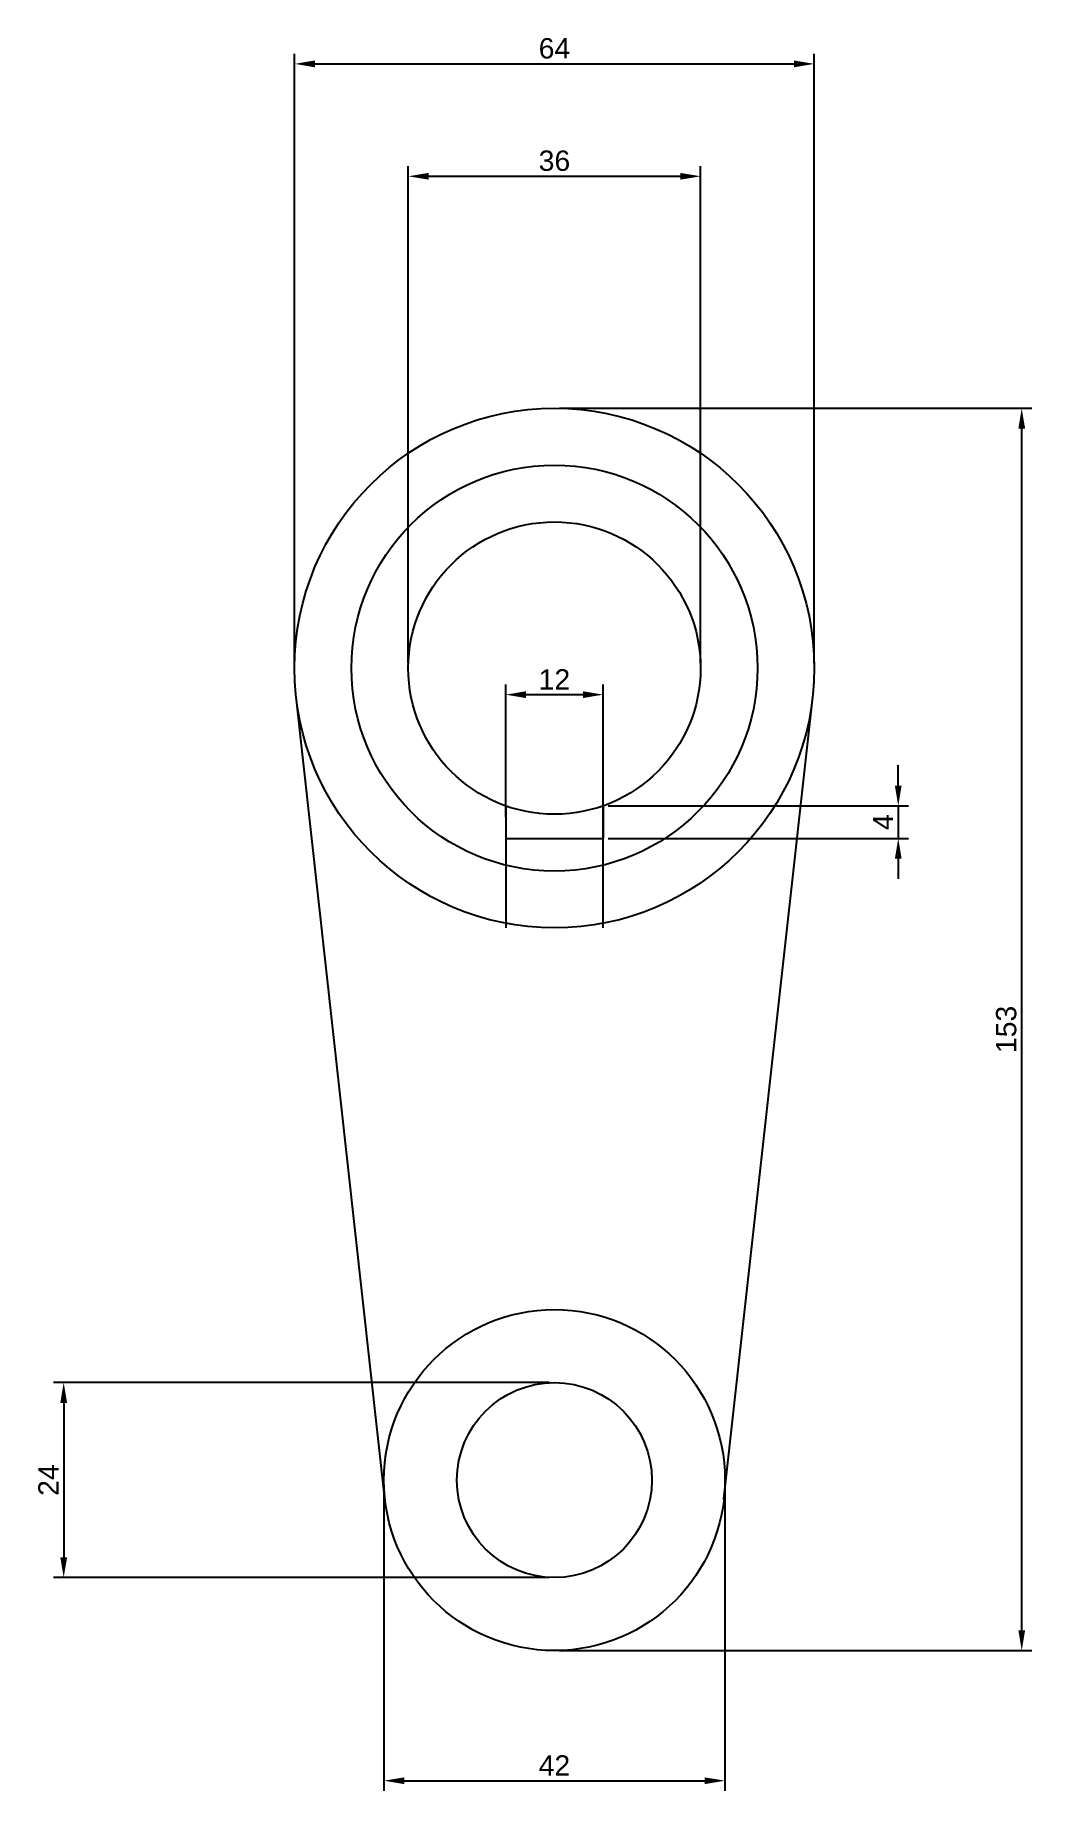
# Model space of a CAD drawing. Header units: millimetres. Extents: x -64 to 59, y -38 to 178.
import ezdxf

# ---------------------------------------------------------------- set-up
doc = ezdxf.new("R2010")
doc.units = ezdxf.units.MM
doc.layers.get('0').update_dxf_attribs({"true_color": 0xc2ced6})
doc.styles.get("Standard").update_dxf_attribs({"font": 'arial.ttf'})
doc.dimstyles.new('ISO-25', dxfattribs={"dimtxt": 2.5, "dimasz": 2.5, "dimexe": 1.25, "dimexo": 0.625, "dimtad": 1, "dimtxsty": 'Standard', "dimcen": 2.5, "dimadec": 0, "dimazin": 0, "dimtfac": 1, "dimtmove": 0, "dimatfit": 3, "dimfxl": 1, "dimarcsym": 0})

# ---------------------------------------------------------------- blocks, each defined once
blk = doc.blocks.new('*D3')
at = {"layer": 'Defpoints', "color": 0, "transparency": 16777216}
for p in [(-12, 0, 24), (-12, 0, 24), (0, 0), (0, 0), (0, -12)]:
    blk.add_point(p, dxfattribs=at)
blk = doc.blocks.new('*D4')
at = {"color": 0, "lineweight": -2, "transparency": 16777216}
for p, q in [((-0.63, 12), (-61.68, 12)), ((-60.43, 9.5), (-60.43, -9.5)), ((-0.63, -12), (-61.68, -12))]:
    blk.add_line(p, q, dxfattribs=at)
at = {"color": 0, "transparency": 16777216}
for points in [[(-60.85, 9.5), (-60.01, 9.5), (-60.43, 12)], [(-60.85, -9.5), (-60.01, -9.5), (-60.43, -12)]]:
    blk.add_solid(points, dxfattribs=at)
at = {"layer": 'Defpoints', "color": 0, "transparency": 16777216}
for p in [(0, 12, 24), (-60.43, -12), (0, -12, 24)]:
    blk.add_point(p, dxfattribs=at)
at = {"color": 0, "transparency": 16777216, "insert": (-62.31, 0), "char_height": 2.5, "attachment_point": 5, "rotation": 90}
blk.add_mtext('24', dxfattribs=at)
blk = doc.blocks.new('*D5')
at = {"color": 0, "lineweight": -2, "transparency": 16777216}
for p, q in [((-21, -0.63), (-21, -38.27)), ((21, -0.63), (21, -38.27)), ((-18.5, -37.02), (18.5, -37.02))]:
    blk.add_line(p, q, dxfattribs=at)
at = {"color": 0, "transparency": 16777216}
for points in [[(-18.5, -36.61), (-18.5, -37.44), (-21, -37.02)], [(18.5, -36.61), (18.5, -37.44), (21, -37.02)]]:
    blk.add_solid(points, dxfattribs=at)
at = {"layer": 'Defpoints', "color": 0, "transparency": 16777216}
for p in [(-21, 0, 24), (21, 0, 24), (21, -37.02)]:
    blk.add_point(p, dxfattribs=at)
at = {"color": 0, "transparency": 16777216, "insert": (0, -35.14), "char_height": 2.5, "attachment_point": 5}
blk.add_mtext('42', dxfattribs=at)
blk = doc.blocks.new('*D6')
at = {"color": 0, "lineweight": -2, "transparency": 16777216}
for p, q in [((0.62, 132), (58.79, 132)), ((57.54, -18.5), (57.54, 129.5)), ((0.62, -21), (58.79, -21))]:
    blk.add_line(p, q, dxfattribs=at)
at = {"color": 0, "transparency": 16777216}
for points in [[(57.13, 129.5), (57.96, 129.5), (57.54, 132)], [(57.13, -18.5), (57.96, -18.5), (57.54, -21)]]:
    blk.add_solid(points, dxfattribs=at)
at = {"layer": 'Defpoints', "color": 0, "transparency": 16777216}
for p in [(0, 132), (57.54, 132), (0, -21)]:
    blk.add_point(p, dxfattribs=at)
at = {"color": 0, "transparency": 16777216, "insert": (55.64, 55.5), "char_height": 2.5, "attachment_point": 5, "rotation": 90}
blk.add_mtext('153', dxfattribs=at)
blk = doc.blocks.new('*D7')
at = {"color": 0, "lineweight": -2, "transparency": 16777216}
for p, q in [((-6, 81.65), (-6, 97.98)), ((6, 81.65), (6, 97.98)), ((-3.5, 96.73), (3.5, 96.73))]:
    blk.add_line(p, q, dxfattribs=at)
at = {"color": 0, "transparency": 16777216}
for points in [[(-3.5, 97.15), (-3.5, 96.31), (-6, 96.73)], [(3.5, 97.15), (3.5, 96.31), (6, 96.73)]]:
    blk.add_solid(points, dxfattribs=at)
at = {"layer": 'Defpoints', "color": 0, "transparency": 16777216}
for p in [(6, 96.73), (-6, 81.03, 36), (6, 81.03, 36)]:
    blk.add_point(p, dxfattribs=at)
at = {"color": 0, "transparency": 16777216, "insert": (0, 98.61), "char_height": 2.5, "attachment_point": 5}
blk.add_mtext('12', dxfattribs=at)
blk = doc.blocks.new('*D8')
at = {"color": 0, "lineweight": -2, "transparency": 16777216}
for p, q in [((42.34, 85.53), (42.34, 88.03)), ((6.63, 83.03), (43.59, 83.03)), ((42.34, 83.03), (42.34, 79.03)), ((6.63, 79.03), (43.59, 79.03)), ((42.34, 76.53), (42.34, 74.03))]:
    blk.add_line(p, q, dxfattribs=at)
at = {"color": 0, "transparency": 16777216}
for points in [[(41.92, 85.53), (42.75, 85.53), (42.34, 83.03)], [(41.92, 76.53), (42.75, 76.53), (42.34, 79.03)]]:
    blk.add_solid(points, dxfattribs=at)
at = {"layer": 'Defpoints', "color": 0, "transparency": 16777216}
for p in [(6, 83.03), (6, 79.03, 36), (42.34, 79.03)]:
    blk.add_point(p, dxfattribs=at)
at = {"color": 0, "transparency": 16777216, "insert": (40.46, 81.03), "char_height": 2.5, "attachment_point": 5, "rotation": 90}
blk.add_mtext('4', dxfattribs=at)
blk = doc.blocks.new('*D9')
at = {"color": 0, "lineweight": -2, "transparency": 16777216}
for p, q in [((-18, 100.62), (-18, 161.82)), ((-15.5, 160.57), (15.5, 160.57)), ((18, 100.62), (18, 161.82))]:
    blk.add_line(p, q, dxfattribs=at)
at = {"color": 0, "transparency": 16777216}
for points in [[(-15.5, 160.98), (-15.5, 160.15), (-18, 160.57)], [(15.5, 160.98), (15.5, 160.15), (18, 160.57)]]:
    blk.add_solid(points, dxfattribs=at)
at = {"layer": 'Defpoints', "color": 0, "transparency": 16777216}
for p in [(18, 160.57), (-18, 100, 36), (18, 100, 36)]:
    blk.add_point(p, dxfattribs=at)
at = {"color": 0, "transparency": 16777216, "insert": (0, 162.47), "char_height": 2.5, "attachment_point": 5}
blk.add_mtext('36', dxfattribs=at)
blk = doc.blocks.new('*D10')
at = {"color": 0, "lineweight": -2, "transparency": 16777216}
for p, q in [((-32, 100.62), (-32, 175.66)), ((32, 100.62), (32, 175.66)), ((-29.5, 174.41), (29.5, 174.41))]:
    blk.add_line(p, q, dxfattribs=at)
at = {"color": 0, "transparency": 16777216}
for points in [[(-29.5, 174.83), (-29.5, 173.99), (-32, 174.41)], [(29.5, 174.83), (29.5, 173.99), (32, 174.41)]]:
    blk.add_solid(points, dxfattribs=at)
at = {"layer": 'Defpoints', "color": 0, "transparency": 16777216}
for p in [(32, 174.41), (-32, 100, 36), (32, 100, 36)]:
    blk.add_point(p, dxfattribs=at)
at = {"color": 0, "transparency": 16777216, "insert": (0, 176.31), "char_height": 2.5, "attachment_point": 5}
blk.add_mtext('64', dxfattribs=at)

msp = doc.modelspace()

# ---------------------------------------------------------------- linework, layer by layer
for p, q in [((-20.873, -2.31), (-31.806, 96.48)), ((20.873, -2.31), (31.806, 96.48)), ((-6, 83.029, 36), (-6, 68, 36)), ((-6, 83.029, 36), (-6, 79.029, 36)), ((6, 68, 36), (6, 83.029, 36)), ((6, 83.029, 36), (6, 79.029, 36)), ((-6, 79.029, 36), (6, 79.029, 36))]:
    msp.add_line(p, q)
for centre, radius in [((0, 100), 32), ((0, 100, 36), 25), ((0, 100), 18), ((0, 0), 21), ((0, 0), 12)]:
    msp.add_circle(centre, radius)

# ---------------------------------------------------------------- dimensions: what is measured, and where the dimension line sits
for base, p1, p2, picture, middle in [((32, 174.411), (-32, 100, 36), (32, 100, 36), '*D10', (0, 176.312)), ((18, 160.568), (-18, 100, 36), (18, 100, 36), '*D9', (0, 162.47)), ((6, 96.729), (-6, 81.029, 36), (6, 81.029, 36), '*D7', (0, 98.609)), ((21, -37.023), (-21, 0, 24), (21, 0, 24), '*D5', (0, -35.143))]:
    dim = msp.add_linear_dim(base=base, p1=p1, p2=p2, dimstyle='ISO-25')
    dim.commit()
    dim.dimension.update_dxf_attribs({"geometry": picture, "text_midpoint": middle})
for base, p1, p2, picture, middle in [((57.542, 132), (0, -21), (0, 132), '*D6', (55.64, 55.5)), ((42.338, 79.029), (6, 83.029), (6, 79.029, 36), '*D8', (40.463, 81.029)), ((-60.429, -12), (0, 12, 24), (0, -12, 24), '*D4', (-62.309, 0))]:
    dim = msp.add_linear_dim(base=base, p1=p1, p2=p2, angle=90, dimstyle='ISO-25')
    dim.commit()
    dim.dimension.update_dxf_attribs({"geometry": picture, "text_midpoint": middle})
dim = msp.add_angular_dim_2l(base=(0, -12), line1=((0, 0), (0, 0)), line2=((-12, 0, 24), (-12, 0, 24)), dimstyle='ISO-25')
dim.commit()
dim.dimension.update_dxf_attribs({"geometry": '*D3', "text_midpoint": (0, -12)})

doc.saveas('drawing.dxf')
